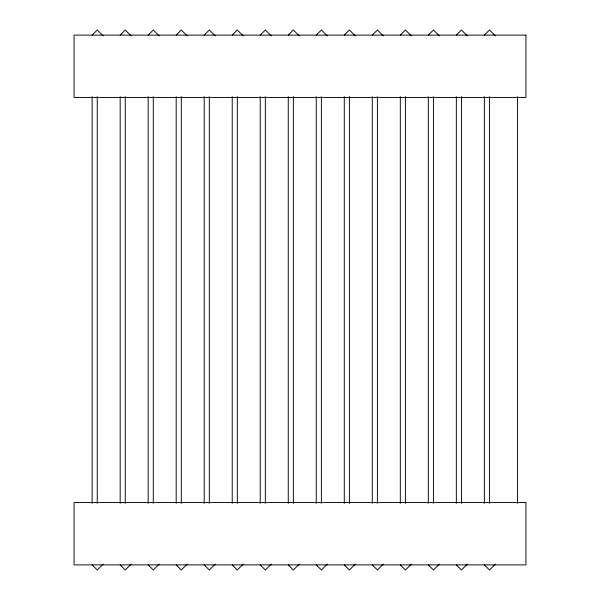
<?xml version="1.0" encoding="UTF-8"?>
<svg xmlns="http://www.w3.org/2000/svg" width="600" height="600" viewBox="0 0 600 600"><rect width="100%" height="100%" fill="white"/><g stroke="black" fill="none" stroke-linecap="round" stroke-linejoin="round"><path stroke-width="0.9" d="M92.145 35.115L97.26 30L103.148 35.888M120.165 35.115L125.273 30L131.16 35.888M148.178 35.115L153.292 30L159.172 35.888M176.19 35.115L181.305 30L187.192 35.888M204.21 35.115L209.317 30L215.205 35.888M232.222 35.115L237.337 30L243.218 35.888M260.235 35.115L265.35 30L271.237 35.888M288.255 35.115L293.362 30L299.25 35.888M316.267 35.115L321.382 30L327.263 35.888M344.28 35.115L349.395 30L355.275 35.888M372.3 35.115L377.407 30L383.295 35.888M400.312 35.115L405.42 30L411.308 35.888M428.325 35.115L433.44 30L439.32 35.888M456.338 35.115L461.452 30L467.34 35.888M484.357 35.115L489.465 30L495.353 35.888M103.148 564.112L97.26 570L92.145 564.885M131.16 564.112L125.273 570L120.165 564.885M159.172 564.112L153.292 570L148.178 564.885M187.192 564.112L181.305 570L176.19 564.885M215.205 564.112L209.317 570L204.21 564.885M243.218 564.112L237.337 570L232.222 564.885M271.237 564.112L265.35 570L260.235 564.885M299.25 564.112L293.362 570L288.255 564.885M327.263 564.112L321.382 570L316.267 564.885M355.275 564.112L349.395 570L344.28 564.885M383.295 564.112L377.407 570L372.3 564.885M411.308 564.112L405.42 570L400.312 564.885M439.32 564.112L433.44 570L428.325 564.885M467.34 564.112L461.452 570L456.338 564.885M495.353 564.112L489.465 570L484.357 564.885M517.582 96.57L517.582 503.43M489.465 96.57L489.465 503.43M484.357 96.57L484.357 503.43M461.452 96.57L461.452 503.43M456.338 96.57L456.338 503.43M433.44 96.57L433.44 503.43M428.325 96.57L428.325 503.43M405.42 96.57L405.42 503.43M400.312 96.57L400.312 503.43M377.407 96.57L377.407 503.43M372.3 96.57L372.3 503.43M349.395 96.57L349.395 503.43M344.28 96.57L344.28 503.43M321.382 96.57L321.382 503.43M316.267 96.57L316.267 503.43M293.362 96.57L293.362 503.43M288.255 96.57L288.255 503.43M265.35 96.57L265.35 503.43M260.235 96.57L260.235 503.43M237.337 96.57L237.337 503.43M232.222 96.57L232.222 503.43M209.317 96.57L209.317 503.43M204.21 96.57L204.21 503.43M181.305 96.57L181.305 503.43M176.19 96.57L176.19 503.43M153.292 96.57L153.292 503.43M148.178 96.57L148.178 503.43M125.273 96.57L125.273 503.43M120.165 96.57L120.165 503.43M97.26 96.57L97.26 503.43M92.145 96.57L92.145 503.43M525.93 35.115L74.07 35.115L74.07 97.47L525.93 97.47L525.93 35.115M525.93 502.53L74.07 502.53L74.07 564.885L525.93 564.885L525.93 502.53"/></g></svg>
